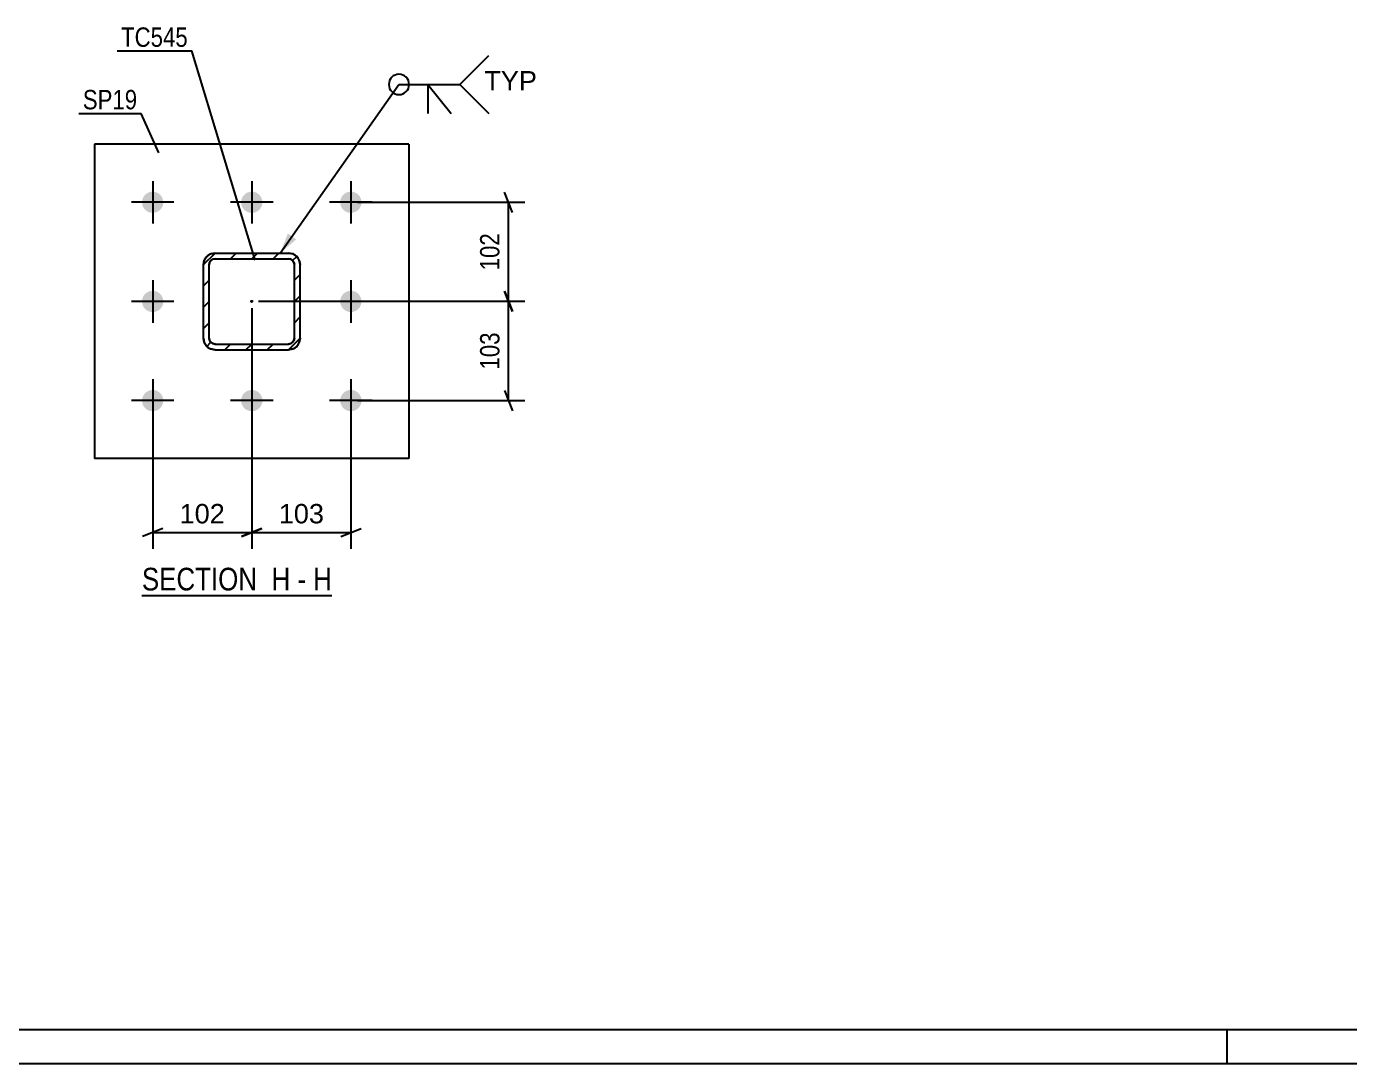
# Model space of a CAD drawing. Header units: millimetres. Extents: x -82 to 1107, y -546 to 295.
# Drawn here: x 299.7 to 495.1, y -545.7 to -392.6 of the extents above; entities that cross this region are included whole.
import ezdxf

# ---------------------------------------------------------------- set-up
doc = ezdxf.new("R2010")
doc.units = ezdxf.units.MM
doc.linetypes.add('DXK_LINE_DOT2', pattern=[3.9198, 1.9599, -1.9599])
doc.linetypes.add('DXK_LINE_DOT3', pattern=[5.9187, 2.979, -0.9799, 0.9799, -0.9799])
doc.styles.add('Arial', font='ARIAL.TTF', dxfattribs={"height": 0.2})
doc.styles.add('Arial Narrow', font='ARIALN.TTF', dxfattribs={"height": 0.2})

# ---------------------------------------------------------------- blocks, each defined once
blk = doc.blocks.new('Unknown-761553693-1133')
at = {"color": 5, "linetype": 'Continuous'}
for p, q in [((-76.96, -540.73), (1102.04, -540.73)), ((477.04, -545.73), (477.04, -540.73)), ((-81.96, -545.73), (1107.04, -545.73))]:
    blk.add_line(p, q, dxfattribs=at)
blk = doc.blocks.new('Unknown-761553693-17 - 6097')
at = {"color": 6, "linetype": 'Continuous'}
blk.add_line((316.72, -476.61), (344.79, -476.61), dxfattribs=at)
at = {"color": 0, "linetype": 'Continuous'}
for points in [[(334.83, -475.86), (334.83, -472.36), (316.72, -472.36), (316.72, -475.86)], [(338.65, -475.86), (338.65, -472.36), (335.88, -472.36), (335.88, -475.86)], [(340.97, -475.86), (340.97, -472.36), (339.7, -472.36), (339.7, -475.86)], [(344.79, -475.86), (344.79, -472.36), (342.02, -472.36), (342.02, -475.86)]]:
    blk.add_wipeout(points, dxfattribs=at)
at = {"color": 7, "linetype": 'Continuous', "style": 'Arial Narrow'}
for s, p in [('SECTION ', (316.72, -475.86)), ('H', (335.88, -475.86)), ('H', (342.02, -475.86)), ('-', (339.7, -475.86))]:
    blk.add_text(s, height=3.34, dxfattribs=at).set_placement(p)
blk = doc.blocks.new('Part-761553693-6185 - 6097')
at = {"color": 2, "linetype": 'Continuous'}
for p, q in [((356.17, -409.97), (309.74, -409.97)), ((309.74, -409.97), (309.74, -456.4)), ((356.17, -409.97), (356.17, -456.4)), ((356.17, -456.4), (309.74, -456.4))]:
    blk.add_line(p, q, dxfattribs=at)
blk = doc.blocks.new('Bolt-761553693-6117 - 6097')
at = {"linetype": 'Continuous'}
for points in [[(318.31, -420.11, -1), (318.31, -416.97, -1)], [(332.95, -420.11, -1), (332.95, -416.97, -1)], [(347.59, -420.11, -1), (347.59, -416.97, -1)], [(318.31, -434.76, -1), (318.31, -431.61, -1)], [(347.59, -434.75, -1), (347.59, -431.61, -1)], [(318.31, -449.4, -1), (318.31, -446.26, -1)], [(332.95, -449.4, -1), (332.95, -446.25, -1)], [(347.59, -449.4, -1), (347.59, -446.25, -1)]]:
    blk.add_hatch(color=1, dxfattribs=at).paths.add_polyline_path(points)
at = {"color": 1, "linetype": 'Continuous'}
for p, q in [((318.31, -415.4), (318.31, -421.68)), ((332.95, -415.4), (332.95, -421.68)), ((347.59, -415.4), (347.59, -421.68)), ((321.45, -418.54), (315.17, -418.54)), ((336.09, -418.54), (329.81, -418.54)), ((350.74, -418.54), (344.45, -418.54)), ((318.31, -430.04), (318.31, -436.33)), ((347.59, -430.04), (347.59, -436.33)), ((321.45, -433.18), (315.17, -433.18)), ((350.74, -433.18), (344.45, -433.18)), ((318.31, -444.68), (318.31, -450.97)), ((332.95, -444.68), (332.95, -450.97)), ((347.59, -444.68), (347.59, -450.97)), ((321.45, -447.83), (315.17, -447.83)), ((336.09, -447.83), (329.81, -447.83)), ((350.74, -447.83), (344.45, -447.83))]:
    blk.add_line(p, q, dxfattribs=at)
blk = doc.blocks.new('Part-761553693-6191 - 6097')
at = {"linetype": 'Continuous'}
h = blk.add_hatch(dxfattribs=at)
h.set_pattern_fill('', scale=0.7, style=0, pattern_type=0)
h.set_pattern_definition([(45, (327.5227, -426.0407), (-1.57154, 1.57154), [])])
h.paths.add_polyline_path([(338.38, -426.04), (327.52, -426.04), (326.87, -426.17), (326.31, -426.54), (325.94, -427.1), (325.81, -427.76), (325.81, -438.61), (325.94, -439.27), (326.31, -439.82), (326.87, -440.2), (327.52, -440.33), (338.38, -440.33), (339.04, -440.2), (339.59, -439.82), (339.96, -439.27), (340.09, -438.61), (340.09, -427.75), (339.96, -427.1), (339.59, -426.54), (339.04, -426.17)])
h.paths.add_polyline_path([(339.17, -427.43), (339.24, -427.75), (339.24, -438.61), (339.17, -438.94), (338.99, -439.22), (338.71, -439.4), (338.38, -439.47), (327.52, -439.47), (327.19, -439.4), (326.92, -439.22), (326.73, -438.94), (326.67, -438.61), (326.67, -427.76), (326.73, -427.43), (326.92, -427.15), (327.19, -426.96), (327.52, -426.9), (338.38, -426.9), (338.71, -426.96), (338.99, -427.15)])
blk.add_hatch(color=30, dxfattribs=at).paths.add_polyline_path([(332.95, -433.28, -1), (332.95, -433.08, -1)])
at = {"color": 7, "linetype": 'DXK_LINE_DOT2'}
for p, q in [((326.87, -426.17), (327.52, -426.04)), ((327.52, -426.04), (338.38, -426.04)), ((338.38, -426.04), (339.04, -426.17)), ((325.81, -427.76), (325.94, -427.1)), ((325.81, -438.61), (325.81, -427.76)), ((326.73, -427.43), (326.67, -427.76)), ((326.67, -438.61), (326.67, -427.76)), ((326.92, -427.15), (326.73, -427.43)), ((327.19, -426.96), (326.92, -427.15)), ((327.52, -426.9), (327.19, -426.96)), ((327.52, -426.9), (338.38, -426.9)), ((338.71, -426.96), (338.38, -426.9)), ((338.99, -427.15), (338.71, -426.96)), ((339.17, -427.43), (338.99, -427.15)), ((339.24, -427.75), (339.17, -427.43)), ((339.24, -438.61), (339.24, -427.75)), ((339.96, -427.1), (340.09, -427.75)), ((340.09, -438.61), (340.09, -427.75)), ((325.94, -439.27), (325.81, -438.61)), ((326.67, -438.61), (326.73, -438.94)), ((326.73, -438.94), (326.92, -439.22)), ((326.92, -439.22), (327.19, -439.4)), ((327.19, -439.4), (327.52, -439.47)), ((327.52, -439.47), (338.38, -439.47)), ((338.38, -439.47), (338.71, -439.4)), ((338.71, -439.4), (338.99, -439.22)), ((338.99, -439.22), (339.17, -438.94)), ((339.17, -438.94), (339.24, -438.61)), ((340.09, -438.61), (339.96, -439.27)), ((327.52, -440.33), (326.87, -440.2)), ((327.52, -440.33), (338.38, -440.33)), ((339.04, -440.2), (338.38, -440.33))]:
    blk.add_line(p, q, dxfattribs=at)
at = {"color": 2, "linetype": 'Continuous'}
for p, q in [((327.52, -426.04), (326.87, -426.17)), ((327.52, -426.04), (327.52, -426.04)), ((327.52, -426.04), (338.38, -426.04)), ((338.38, -426.04), (338.38, -426.04)), ((339.04, -426.17), (338.38, -426.04)), ((325.94, -427.1), (325.81, -427.76)), ((325.81, -427.76), (325.81, -427.76)), ((325.81, -438.61), (325.81, -427.76)), ((326.67, -427.76), (326.73, -427.43)), ((326.67, -427.76), (326.67, -427.76)), ((326.67, -438.61), (326.67, -427.76)), ((326.73, -427.43), (326.92, -427.15)), ((326.92, -427.15), (327.19, -426.96)), ((327.19, -426.96), (327.52, -426.9)), ((327.52, -426.9), (327.52, -426.9)), ((327.52, -426.9), (338.38, -426.9)), ((338.38, -426.9), (338.38, -426.9)), ((338.38, -426.9), (338.71, -426.96)), ((338.71, -426.96), (338.99, -427.15)), ((338.99, -427.15), (339.17, -427.43)), ((339.17, -427.43), (339.24, -427.75)), ((339.24, -427.75), (339.24, -427.75)), ((339.24, -438.61), (339.24, -427.75)), ((340.09, -427.75), (339.96, -427.1)), ((340.09, -427.75), (340.09, -427.75)), ((340.09, -438.61), (340.09, -427.75)), ((325.81, -438.61), (325.81, -438.61)), ((325.81, -438.61), (325.94, -439.27)), ((326.67, -438.61), (326.67, -438.61)), ((326.73, -438.94), (326.67, -438.61)), ((326.92, -439.22), (326.73, -438.94)), ((327.19, -439.4), (326.92, -439.22)), ((327.52, -439.47), (327.19, -439.4)), ((327.52, -439.47), (327.52, -439.47)), ((327.52, -439.47), (338.38, -439.47)), ((338.71, -439.4), (338.38, -439.47)), ((338.38, -439.47), (338.38, -439.47)), ((338.99, -439.22), (338.71, -439.4)), ((339.17, -438.94), (338.99, -439.22)), ((339.24, -438.61), (339.17, -438.94)), ((339.24, -438.61), (339.24, -438.61)), ((339.96, -439.27), (340.09, -438.61)), ((340.09, -438.61), (340.09, -438.61)), ((326.87, -440.2), (327.52, -440.33)), ((327.52, -440.33), (327.52, -440.33)), ((327.52, -440.33), (338.38, -440.33)), ((338.38, -440.33), (339.04, -440.2)), ((338.38, -440.33), (338.38, -440.33))]:
    blk.add_line(p, q, dxfattribs=at)
at = {"color": 7, "linetype": 'DXK_LINE_DOT3'}
blk.add_line((332.95, -433.18), (332.95, -433.18), dxfattribs=at)
at = {"color": 30, "linetype": 'DXK_LINE_DOT3'}
blk.add_line((332.95, -433.18), (332.95, -433.18), dxfattribs=at)
at = {"color": 30, "linetype": 'Continuous'}
blk.add_circle((332.95, -433.18), 0.1, dxfattribs=at)
at = {"color": 7, "linetype": 'DXK_LINE_DOT2'}
for centre, start, end in [((327.52, -427.76), 112.5008, 157.5008), ((338.38, -427.75), 22.5008, 67.5008), ((327.52, -438.61), 202.5008, 247.5008), ((338.38, -438.61), 292.5008, 337.5008)]:
    blk.add_arc(centre, 1.71, start, end, dxfattribs=at)
at = {"color": 2, "linetype": 'Continuous'}
for centre, start, end in [((327.52, -427.76), 112.5008, 157.5008), ((338.38, -427.75), 22.5008, 67.5008), ((327.52, -438.61), 202.5008, 247.5008), ((338.38, -438.61), 292.5008, 337.5008)]:
    blk.add_arc(centre, 1.71, start, end, dxfattribs=at)
blk = doc.blocks.new('StraightDimension-761553693-31102 - 6097')
at = {"color": 7, "linetype": 'Continuous'}
for p, q in [((332.95, -434.18), (332.95, -469.71)), ((318.31, -448.83), (318.31, -469.71)), ((319.81, -466.71), (316.81, -467.91)), ((331.45, -467.91), (334.45, -466.71)), ((318.31, -467.31), (332.95, -467.31))]:
    blk.add_line(p, q, dxfattribs=at)
at = {"color": 0}
blk.add_wipeout([(329.57, -466.56), (329.57, -462.36), (321.69, -462.36), (321.69, -466.56)], dxfattribs=at)
at = {"color": 3, "style": 'Arial'}
blk.add_text('102', height=2.865, dxfattribs=at).set_placement((322.29, -465.96))
blk = doc.blocks.new('StraightDimension-761553693-6301 - 6097')
at = {"color": 7, "linetype": 'Continuous'}
for p, q in [((371.49, -434.66), (370.29, -431.66)), ((333.95, -433.16), (373.29, -433.16)), ((370.89, -447.83), (370.89, -433.16)), ((370.29, -446.33), (371.49, -449.33)), ((348.59, -447.83), (373.29, -447.83))]:
    blk.add_line(p, q, dxfattribs=at)
at = {"color": 0}
blk.add_wipeout([(370.14, -437.15), (365.94, -437.15), (365.94, -443.84), (370.14, -443.84)], dxfattribs=at)
at = {"color": 3, "style": 'Arial Narrow'}
blk.add_text('103', height=2.863, rotation=90.0002, dxfattribs=at).set_placement((369.54, -443.24))
blk = doc.blocks.new('StraightDimension-761553693-6312 - 6097')
at = {"color": 7, "linetype": 'Continuous'}
for p, q in [((371.49, -420.04), (370.29, -417.04)), ((348.59, -418.54), (373.29, -418.54)), ((370.89, -433.16), (370.89, -418.54)), ((370.29, -431.66), (371.49, -434.66)), ((333.95, -433.16), (373.29, -433.16))]:
    blk.add_line(p, q, dxfattribs=at)
at = {"color": 0}
blk.add_wipeout([(370.14, -422.51), (365.94, -422.51), (365.94, -429.19), (370.14, -429.19)], dxfattribs=at)
at = {"color": 3, "style": 'Arial Narrow'}
blk.add_text('102', height=2.863, rotation=90.0002, dxfattribs=at).set_placement((369.54, -428.59))
blk = doc.blocks.new('StraightDimension-761553693-31101 - 6097')
at = {"color": 7, "linetype": 'Continuous'}
for p, q in [((332.95, -434.18), (332.95, -469.71)), ((347.59, -448.83), (347.59, -469.71)), ((334.45, -466.71), (331.45, -467.91)), ((346.09, -467.91), (349.09, -466.71)), ((332.95, -467.31), (347.59, -467.31))]:
    blk.add_line(p, q, dxfattribs=at)
at = {"color": 0}
blk.add_wipeout([(344.21, -466.56), (344.21, -462.36), (336.34, -462.36), (336.34, -466.56)], dxfattribs=at)
at = {"color": 3, "style": 'Arial'}
blk.add_text('103', height=2.865, dxfattribs=at).set_placement((336.94, -465.96))
blk = doc.blocks.new('Mark-761553693-6181 - 6097')
at = {"color": 0}
blk.add_wipeout([(316.03, -404.81), (316.03, -401.81), (307.99, -401.81), (307.99, -404.81)], dxfattribs=at)
blk.add_wipeout([(316.03, -404.81), (316.03, -401.81), (307.99, -401.81), (307.99, -404.81)], dxfattribs=at)
at = {"color": 30, "linetype": 'Continuous'}
for p in [(307.39, -405.41), (319.2, -411.23)]:
    blk.add_line(p, (316.63, -405.41), dxfattribs=at)
at = {"color": 3, "style": 'Arial Narrow'}
blk.add_text('SP19', height=2.863, dxfattribs=at).set_placement((307.99, -404.81))
blk = doc.blocks.new('WeldMark-761553693-6323 - 6097')
at = {"linetype": 'Continuous'}
blk.add_hatch(color=30, dxfattribs=at).paths.add_polyline_path([(339.5, -424.02), (337.16, -426.04), (338.28, -423.16)])
at = {"color": 30, "linetype": 'Continuous'}
for p, q in [((337.16, -426.04), (354.7, -401.13)), ((354.7, -401.13), (363.7, -401.13))]:
    blk.add_line(p, q, dxfattribs=at)
at = {"color": 3, "linetype": 'Continuous'}
for q in [(362.41, -405.42), (358.98, -405.42)]:
    blk.add_line((358.98, -401.13), q, dxfattribs=at)
for start, end in [(90, 270), (270, 90)]:
    blk.add_arc((354.7, -401.13), 1.5, start, end, dxfattribs=at)
at = {"color": 0, "linetype": 'Continuous'}
blk.add_wipeout([(375.07, -402.03), (375.07, -399.03), (367.3, -399.03), (367.3, -402.03)], dxfattribs=at)
blk.add_wipeout([(375.07, -402.03), (375.07, -399.03), (367.3, -399.03), (367.3, -402.03)], dxfattribs=at)
at = {"color": 3, "linetype": 'Continuous'}
for q in [(367.98, -396.85), (367.98, -405.42)]:
    blk.add_line((363.7, -401.13), q, dxfattribs=at)
at = {"color": 3, "linetype": 'Continuous', "style": 'Arial'}
blk.add_text('TYP', height=2.865, dxfattribs=at).set_placement((367.3, -402.03))
blk = doc.blocks.new('Mark-761553693-6187 - 6097')
at = {"color": 0}
blk.add_wipeout([(323.51, -395.58), (323.51, -392.58), (313.64, -392.58), (313.64, -395.58)], dxfattribs=at)
blk.add_wipeout([(323.51, -395.58), (323.51, -392.58), (313.64, -392.58), (313.64, -395.58)], dxfattribs=at)
at = {"color": 30, "linetype": 'Continuous'}
for p in [(313.04, -396.18), (333.45, -427.09)]:
    blk.add_line(p, (324.11, -396.18), dxfattribs=at)
at = {"color": 3, "style": 'Arial Narrow'}
blk.add_text('TC545', height=2.863, dxfattribs=at).set_placement((313.64, -395.58))

msp = doc.modelspace()

# ---------------------------------------------------------------- block references
for name in ['Unknown-761553693-1133', 'Part-761553693-6185 - 6097', 'Bolt-761553693-6117 - 6097', 'Part-761553693-6191 - 6097']:
    msp.add_blockref(name, (0, 0))

# ---------------------------------------------------------------- next in the draw order: block references
for name in ['Mark-761553693-6181 - 6097', 'StraightDimension-761553693-31102 - 6097', 'Unknown-761553693-17 - 6097']:
    msp.add_blockref(name, (0, 0))

# ---------------------------------------------------------------- next in the draw order: block references
msp.add_blockref('StraightDimension-761553693-6301 - 6097', (0, 0))

# ---------------------------------------------------------------- next in the draw order: block references
msp.add_blockref('StraightDimension-761553693-6312 - 6097', (0, 0))

# ---------------------------------------------------------------- next in the draw order: block references
for name in ['Mark-761553693-6187 - 6097', 'WeldMark-761553693-6323 - 6097', 'StraightDimension-761553693-31101 - 6097']:
    msp.add_blockref(name, (0, 0))

doc.saveas('drawing.dxf')
